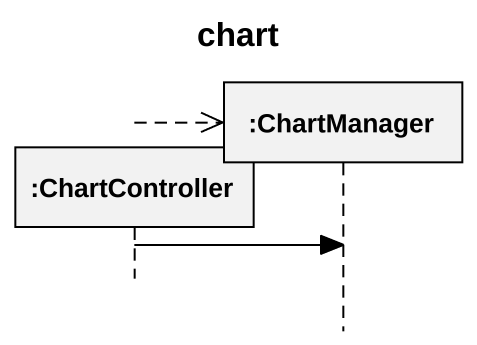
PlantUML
@startuml
title chart
hide footbox
participant ":ChartController" as ChartController
participant ":ChartManager" as ChartManager

ChartController -->> ChartManager **
ChartController -> ChartManager
@enduml
